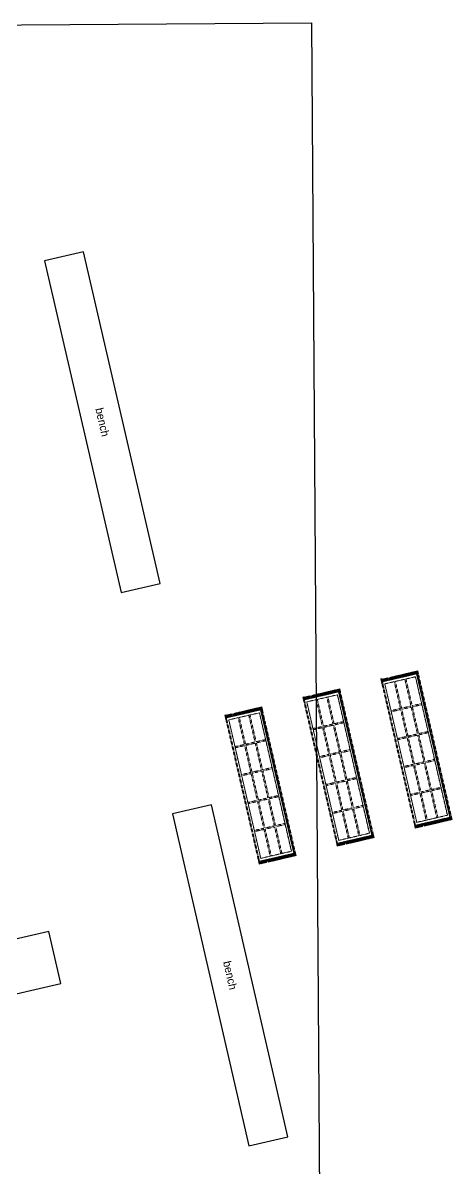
# Model space of a CAD drawing. Header units: metres. Extents: x -9377 to 790, y -6054 to 12194.
# Drawn here: x -3855 to -1015, y 4616 to 12194 of the extents above; entities that cross this region are included whole.
import ezdxf
from ezdxf.enums import TextEntityAlignment as Align

# ---------------------------------------------------------------- set-up
doc = ezdxf.new("R2010")
doc.units = ezdxf.units.M
doc.linetypes.add('a_p6_plan_L18$0$HIDDEN', pattern=[0.375, 0.25, -0.125])
for name, color, linetype in [('FixtureLabels', 2, 'Continuous'), ('Fixtures', 3, 'Continuous'), ('FloorPlan', 1, 'Continuous')]:
    doc.layers.add(name, color=color, linetype=linetype)
for name, color, linetype, lineweight in [('I-LK FF&E', 1, 'Continuous', 9), ('LN-ELEVATION-1', 81, 'Continuous', 13), ('LN-ELEVATION-2', 103, 'Continuous', 20), ('LN-ELEVATION-3', 125, 'a_p6_plan_L18$0$HIDDEN', 18), ('LN-HATCH', 251, 'Continuous', 0)]:
    doc.layers.add(name, color=color, linetype=linetype, lineweight=lineweight)
pattern_1 = [(45, (7858558.917, 3503823.203), (-4.4901280605, 4.4901280605), [])]

# ---------------------------------------------------------------- blocks, each defined once
blk = doc.blocks.new('1010mm vc plan')
at = {"layer": 'LN-HATCH', "ltscale": 0.5}
h = blk.add_hatch(dxfattribs=at)
h.set_pattern_fill('ANSI31', color=256, scale=2)
h.set_pattern_definition([(45, (3761554.586, 1795022.936), (-4.490128061, 4.490128061), [])])
h.paths.add_polyline_path([(-505.2, 24), (-505.2, -166), (-499.2, -166), (-499.2, -176), (-505.2, -176), (-505.2, -220), (-487.2, -220), (-487.2, 24)])
h = blk.add_hatch(dxfattribs=at)
h.set_pattern_fill('ANSI31', color=256, scale=2)
h.set_pattern_definition(pattern_1)
h.paths.add_polyline_path([(504.8, 24), (504.8, -166), (498.8, -166), (498.8, -176), (504.8, -176), (504.8, -220), (486.8, -220), (486.8, 24)])
h = blk.add_hatch(dxfattribs=at)
h.set_pattern_fill('ANSI31', color=256, scale=2)
h.set_pattern_definition([(45, (7858741.917, 3503823.203), (-4.4901280605, 4.4901280605), [])])
h.paths.add_polyline_path([(-470.2, -220), (-470.2, -226), (-505.2, -226), (-505.2, -220)])
h = blk.add_hatch(dxfattribs=at)
h.set_pattern_fill('ANSI31', color=256, scale=2)
h.set_pattern_definition(pattern_1)
h.paths.add_polyline_path([(476.8, -220), (476.8, -226), (511.8, -226), (511.8, -220)])
at = {"layer": 'LN-ELEVATION-1', "ltscale": 0.5}
for points in [[(-505.2, 24), (-505.2, -166), (-499.2, -166), (-499.2, -176), (-505.2, -176), (-505.2, -220), (-487.2, -220), (-487.2, 24)], [(486.8, 12), (-487.2, 12), (-487.2, 18), (486.8, 18)], [(504.8, 24), (504.8, -166), (498.8, -166), (498.8, -176), (504.8, -176), (504.8, -220), (486.8, -220), (486.8, 24)], [(-470.2, -220), (-470.2, -226), (-505.2, -226), (-505.2, -220)], [(469.8, -220), (469.8, -226), (504.8, -226), (504.8, -220)]]:
    blk.add_lwpolyline(points, close=True, dxfattribs=at)
at = {"layer": 'LN-ELEVATION-2', "ltscale": 0.5}
blk.add_lwpolyline([(470.2, 0), (-470.2, 0), (-470.2, -208), (470.2, -208)], close=True, dxfattribs=at)
at = {"layer": 'LN-ELEVATION-3', "ltscale": 0.5}
for p, q in [((-487.2, 24), (486.8, 24)), ((-470.2, -220), (469.8, -220)), ((469.8, -226), (-470.2, -226))]:
    blk.add_line(p, q, dxfattribs=at)
for points in [[(-470.2, 0), (-288.5, 0), (-288.5, -64), (-470.2, -64)], [(-280.5, 0), (-98.8, 0), (-98.8, -64), (-280.5, -64)], [(-90.8, 0), (90.8, 0), (90.8, -64), (-90.8, -64)], [(98.8, 0), (280.5, 0), (280.5, -64), (98.8, -64)], [(288.5, 0), (470.2, 0), (470.2, -64), (288.5, -64)], [(-470.2, -136), (-288.5, -136), (-288.5, -72), (-470.2, -72)], [(-280.5, -72), (-98.8, -72), (-98.8, -136), (-280.5, -136)], [(-90.8, -72), (90.8, -72), (90.8, -136), (-90.8, -136)], [(98.8, -72), (280.5, -72), (280.5, -136), (98.8, -136)], [(288.5, -72), (470.2, -72), (470.2, -136), (288.5, -136)], [(-470.2, -144), (-288.5, -144), (-288.5, -208), (-470.2, -208)], [(-280.5, -144), (-98.8, -144), (-98.8, -208), (-280.5, -208)], [(-90.8, -144), (90.8, -144), (90.8, -208), (-90.8, -208)], [(98.8, -144), (280.5, -144), (280.5, -208), (98.8, -208)], [(288.5, -144), (470.2, -144), (470.2, -208), (288.5, -208)]]:
    blk.add_lwpolyline(points, close=True, dxfattribs=at)
blk = doc.blocks.new('VC_FIXTURE_MEDIUM_2')
at = {"layer": 'I-LK FF&E', "xscale": -1}
blk.add_blockref('1010MM VC PLAN', (511.8, 226), dxfattribs=at)
blk = doc.blocks.new('VC_FIXTURE_MEDIUM_3')
at = {"layer": 'I-LK FF&E', "xscale": -1}
blk.add_blockref('1010MM VC PLAN', (511.8, 226), dxfattribs=at)
blk = doc.blocks.new('VC_FIXTURE_MEDIUM_4')
at = {"layer": 'I-LK FF&E', "xscale": -1}
blk.add_blockref('1010MM VC PLAN', (511.8, 226), dxfattribs=at)

msp = doc.modelspace()

# ---------------------------------------------------------------- linework, layer by layer
at = {"layer": 'Fixtures'}
for points in [[(-3711.6, 10620.8), (-3204.5, 8424.6), (-2946.5, 8484.2), (-3453.5, 10680.4)], [(-2866.5, 6960.4), (-2359.5, 4764.2), (-2101.4, 4823.8), (-2608.4, 7020)], [(-5067.4, 5500), (-3603.2, 5838), (-3682.7, 6182.1), (-5146.8, 5844.1)]]:
    msp.add_lwpolyline(points, close=True, dxfattribs=at)
at = {"layer": 'FloorPlan'}
msp.add_lwpolyline([(-6948, -5385.9), (-7046.8, 9061.9), (-7068, 12159.3), (-7068, 12159.3), (-1945.5, 12194.3), (-1945.5, 12194.3), (-1872.4, 1516.8), (-1825, -5416.1), (-1825, -5416.1), (-2170.6, -5987.7), (-6558.7, -6017.7), (-6948, -5385.9)], close=True, dxfattribs=at)

# ---------------------------------------------------------------- block references
at = {"rotation": -77}
for name, p in [('VC_FIXTURE_MEDIUM_4', (-1487.8, 7857.1)), ('VC_FIXTURE_MEDIUM_3', (-2004, 7737.9)), ('VC_FIXTURE_MEDIUM_2', (-2520.1, 7618.7))]:
    msp.add_blockref(name, p, dxfattribs=at)

# ---------------------------------------------------------------- texts
at = {"layer": 'FixtureLabels'}
for p in [(-3329, 9552.5), (-2484, 5892.1)]:
    msp.add_text('bench', height=52.97, rotation=-77, dxfattribs=at).set_placement(p, align=Align.MIDDLE_CENTER)

doc.saveas('drawing.dxf')
